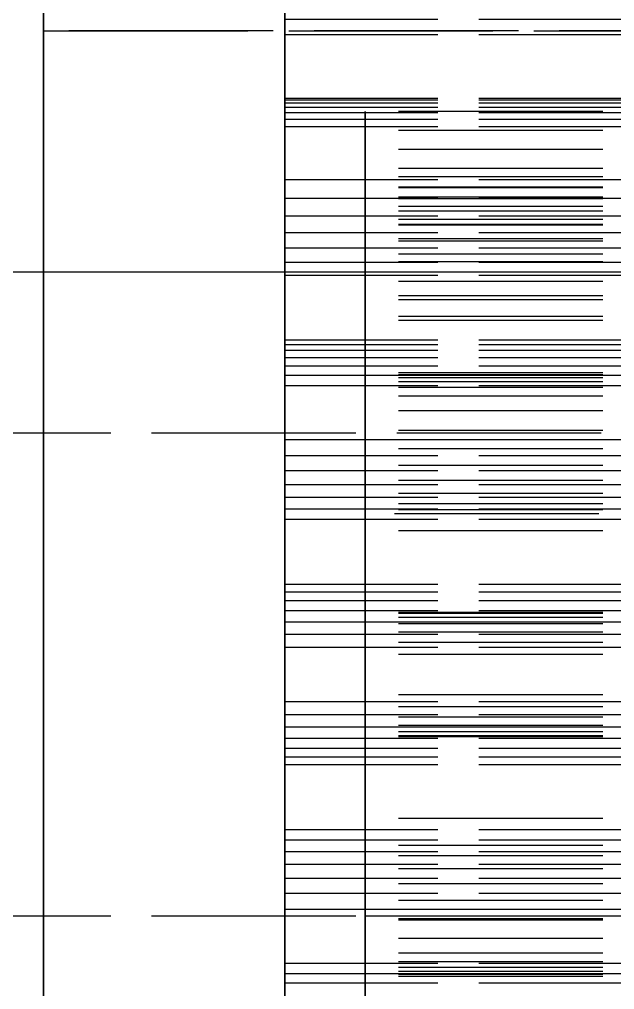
# Model space of a CAD drawing. Header units: millimetres. Extents: x -13 to 234, y -140 to 87.
# Drawn here: x 95.1 to 98.8, y -54.86 to -48.83 of the extents above; entities that cross this region are included whole.
import ezdxf

# ---------------------------------------------------------------- set-up
doc = ezdxf.new("R2010")
doc.units = ezdxf.units.MM
doc.linetypes.add('DASHED', pattern=[1.524, 1.27, -0.254])
doc.layers.add('HIDDEN', color=8, linetype='DASHED')
doc.layers.add('VISIBLE', color=7, linetype='CONTINUOUS')

msp = doc.modelspace()

# ---------------------------------------------------------------- linework, layer by layer
at = {"layer": 'HIDDEN'}
for points in [[(95.25, -48.34643), (95.25, -48.95357), (95.25, -49.56071), (95.25, -50.16786), (95.25, -50.775), (95.25, -51.38214), (95.25, -51.98929), (95.25, -52.59643), (95.25, -53.20357), (95.25, -53.81071), (95.25, -54.41786), (95.25, -55.025), (95.25, -55.63214), (95.25, -56.23929), (95.25, -56.84643), (95.25, -57.45357), (95.25, -58.06071), (95.25, -58.66786), (95.25, -59.275)], [(96.75, -48.34643), (96.75, -48.95357), (96.75, -49.56071), (96.75, -50.16786), (96.75, -50.775), (96.75, -51.38214), (96.75, -51.98929), (96.75, -52.59643), (96.75, -53.20357), (96.75, -53.81071), (96.75, -54.41786), (96.75, -55.025), (96.75, -55.63214), (96.75, -56.23929), (96.75, -56.84643), (96.75, -57.45357), (96.75, -58.06071), (96.75, -58.66786), (96.75, -59.275)], [(96.75, -48.34643), (96.75, -48.95357), (96.75, -49.56071), (96.75, -50.16786), (96.75, -50.775), (96.75, -51.38214), (96.75, -51.98929), (96.75, -52.59643), (96.75, -53.20357), (96.75, -53.81071), (96.75, -54.41786), (96.75, -55.025), (96.75, -55.63214), (96.75, -56.23929), (96.75, -56.84643), (96.75, -57.45357), (96.75, -58.06071), (96.75, -58.66786), (96.75, -59.275)], [(96.75, -48.82909), (96.75, -48.72459)], [(96.75, -48.72459), (96.75, -48.82909)], [(96.75, -52.9), (96.75, -52.8127), (96.75, -52.7254), (96.75, -52.6381), (96.75, -52.55079), (96.75, -52.46349), (96.75, -52.37619), (96.75, -52.28889), (96.75, -52.20159), (96.75, -52.11429), (96.75, -52.02698), (96.75, -51.93968), (96.75, -51.85238), (96.75, -51.76508), (96.75, -51.67778), (96.75, -51.59048), (96.75, -51.50317), (96.75, -51.41587), (96.75, -51.32857), (96.75, -51.24127), (96.75, -51.15397), (96.75, -51.06667), (96.75, -50.97937), (96.75, -50.89206), (96.75, -50.80476), (96.75, -50.71746), (96.75, -50.63016), (96.75, -50.54286), (96.75, -50.45556), (96.75, -50.36825), (96.75, -50.28095), (96.75, -50.19365), (96.75, -50.10635), (96.75, -50.01905), (96.75, -49.93175), (96.75, -49.84444), (96.75, -49.75714), (96.75, -49.66984), (96.75, -49.58254), (96.75, -49.49524), (96.75, -49.40794), (96.75, -49.32063), (96.75, -49.23333), (96.75, -49.14603), (96.75, -49.05873), (96.75, -48.97143), (96.75, -48.88413), (96.75, -48.79683)], [(96.75, -48.79683), (96.75, -48.97143), (96.75, -49.14603), (96.75, -49.32063), (96.75, -49.49524), (96.75, -49.66984), (96.75, -49.84444), (96.75, -50.01905), (96.75, -50.19365), (96.75, -50.36825), (96.75, -50.54286), (96.75, -50.71746), (96.75, -50.89206), (96.75, -51.06667), (96.75, -51.24127), (96.75, -51.41587), (96.75, -51.59048), (96.75, -51.76508), (96.75, -51.93968), (96.75, -52.11429), (96.75, -52.28889), (96.75, -52.46349), (96.75, -52.6381), (96.75, -52.8127), (96.75, -52.9873), (96.75, -53.1619), (96.75, -53.33651), (96.75, -53.51111), (96.75, -53.68571), (96.75, -53.86032), (96.75, -54.03492), (96.75, -54.20952), (96.75, -54.38413), (96.75, -54.55873), (96.75, -54.73333), (96.75, -54.90794)], [(96.75, -48.92562), (96.75, -48.82909)], [(96.75, -48.82909), (96.75, -48.92562)], [(100.75, -48.82909), (96.75, -48.82909)], [(100.75, -48.82909), (96.75, -48.82909)], [(95.25, -52.9), (95.25, -52.83651), (95.25, -52.77302), (95.25, -52.70952), (95.25, -52.64603), (95.25, -52.58254), (95.25, -52.51905), (95.25, -52.45556), (95.25, -52.39206), (95.25, -52.32857), (95.25, -52.26508), (95.25, -52.20159), (95.25, -52.1381), (95.25, -52.0746), (95.25, -52.01111), (95.25, -51.94762), (95.25, -51.88413), (95.25, -51.82063), (95.25, -51.75714), (95.25, -51.69365), (95.25, -51.63016), (95.25, -51.56667), (95.25, -51.50317), (95.25, -51.43968), (95.25, -51.37619), (95.25, -51.3127), (95.25, -51.24921), (95.25, -51.18571), (95.25, -51.12222), (95.25, -51.05873), (95.25, -50.99524), (95.25, -50.93175), (95.25, -50.86825), (95.25, -50.80476), (95.25, -50.74127), (95.25, -50.67778), (95.25, -50.61429), (95.25, -50.55079), (95.25, -50.4873), (95.25, -50.42381), (95.25, -50.36032), (95.25, -50.29683), (95.25, -50.23333), (95.25, -50.16984), (95.25, -50.10635), (95.25, -50.04286), (95.25, -49.97937), (95.25, -49.91587), (95.25, -49.85238), (95.25, -49.78889), (95.25, -49.7254), (95.25, -49.6619), (95.25, -49.59841), (95.25, -49.53492), (95.25, -49.47143), (95.25, -49.40794), (95.25, -49.34444), (95.25, -49.28095), (95.25, -49.21746), (95.25, -49.15397), (95.25, -49.09048), (95.25, -49.02698), (95.25, -48.96349), (95.25, -48.9)], [(95.25, -48.9), (95.25, -49.02698), (95.25, -49.15397), (95.25, -49.28095), (95.25, -49.40794), (95.25, -49.53492), (95.25, -49.6619), (95.25, -49.78889), (95.25, -49.91587), (95.25, -50.04286), (95.25, -50.16984), (95.25, -50.29683), (95.25, -50.42381), (95.25, -50.55079), (95.25, -50.67778), (95.25, -50.80476), (95.25, -50.93175), (95.25, -51.05873), (95.25, -51.18571), (95.25, -51.3127), (95.25, -51.43968), (95.25, -51.56667), (95.25, -51.69365), (95.25, -51.82063), (95.25, -51.94762), (95.25, -52.0746), (95.25, -52.20159), (95.25, -52.32857), (95.25, -52.45556), (95.25, -52.58254), (95.25, -52.70952), (95.25, -52.83651), (95.25, -52.96349), (95.25, -53.09048), (95.25, -53.21746), (95.25, -53.34444), (95.25, -53.47143), (95.25, -53.59841), (95.25, -53.7254), (95.25, -53.85238), (95.25, -53.97937), (95.25, -54.10635), (95.25, -54.23333), (95.25, -54.36032), (95.25, -54.4873), (95.25, -54.61429), (95.25, -54.74127), (95.25, -54.86825)], [(95.25, -52.9), (95.25, -52.83651), (95.25, -52.77302), (95.25, -52.70952), (95.25, -52.64603), (95.25, -52.58254), (95.25, -52.51905), (95.25, -52.45556), (95.25, -52.39206), (95.25, -52.32857), (95.25, -52.26508), (95.25, -52.20159), (95.25, -52.1381), (95.25, -52.0746), (95.25, -52.01111), (95.25, -51.94762), (95.25, -51.88413), (95.25, -51.82063), (95.25, -51.75714), (95.25, -51.69365), (95.25, -51.63016), (95.25, -51.56667), (95.25, -51.50317), (95.25, -51.43968), (95.25, -51.37619), (95.25, -51.3127), (95.25, -51.24921), (95.25, -51.18571), (95.25, -51.12222), (95.25, -51.05873), (95.25, -50.99524), (95.25, -50.93175), (95.25, -50.86825), (95.25, -50.80476), (95.25, -50.74127), (95.25, -50.67778), (95.25, -50.61429), (95.25, -50.55079), (95.25, -50.4873), (95.25, -50.42381), (95.25, -50.36032), (95.25, -50.29683), (95.25, -50.23333), (95.25, -50.16984), (95.25, -50.10635), (95.25, -50.04286), (95.25, -49.97937), (95.25, -49.91587), (95.25, -49.85238), (95.25, -49.78889), (95.25, -49.7254), (95.25, -49.6619), (95.25, -49.59841), (95.25, -49.53492), (95.25, -49.47143), (95.25, -49.40794), (95.25, -49.34444), (95.25, -49.28095), (95.25, -49.21746), (95.25, -49.15397), (95.25, -49.09048), (95.25, -49.02698), (95.25, -48.96349), (95.25, -48.9)], [(95.25, -48.9), (95.25, -49.02698), (95.25, -49.15397), (95.25, -49.28095), (95.25, -49.40794), (95.25, -49.53492), (95.25, -49.6619), (95.25, -49.78889), (95.25, -49.91587), (95.25, -50.04286), (95.25, -50.16984), (95.25, -50.29683), (95.25, -50.42381), (95.25, -50.55079), (95.25, -50.67778), (95.25, -50.80476), (95.25, -50.93175), (95.25, -51.05873), (95.25, -51.18571), (95.25, -51.3127), (95.25, -51.43968), (95.25, -51.56667), (95.25, -51.69365), (95.25, -51.82063), (95.25, -51.94762), (95.25, -52.0746), (95.25, -52.20159), (95.25, -52.32857), (95.25, -52.45556), (95.25, -52.58254), (95.25, -52.70952), (95.25, -52.83651), (95.25, -52.96349), (95.25, -53.09048), (95.25, -53.21746), (95.25, -53.34444), (95.25, -53.47143), (95.25, -53.59841), (95.25, -53.7254), (95.25, -53.85238), (95.25, -53.97937), (95.25, -54.10635), (95.25, -54.23333), (95.25, -54.36032), (95.25, -54.4873), (95.25, -54.61429), (95.25, -54.74127), (95.25, -54.86825)], [(95.25, -48.9), (101.25, -48.9)], [(101.25, -48.9), (95.25, -48.9)], [(96.75, -49.31958), (96.75, -48.92562)], [(96.75, -48.92562), (96.75, -49.31958)], [(100.75, -48.92562), (96.75, -48.92562)], [(100.75, -48.92562), (96.75, -48.92562)], [(96.75, -49.33059), (96.75, -49.31958)], [(96.75, -49.31958), (96.75, -49.33059)], [(100.75, -49.31958), (96.75, -49.31958)], [(100.75, -49.31958), (96.75, -49.31958)], [(96.75, -49.34973), (96.75, -49.33059)], [(96.75, -49.33059), (96.75, -49.34973)], [(100.75, -49.33059), (96.75, -49.33059)], [(100.75, -49.33059), (96.75, -49.33059)], [(96.75, -49.37631), (96.75, -49.34973)], [(96.75, -49.34973), (96.75, -49.37631)], [(100.75, -49.34973), (96.75, -49.34973)], [(100.75, -49.34973), (96.75, -49.34973)], [(96.75, -49.40984), (96.75, -49.37631)], [(96.75, -49.37631), (96.75, -49.40984)], [(100.75, -49.37631), (96.75, -49.37631)], [(100.75, -49.37631), (96.75, -49.37631)], [(96.75, -49.44997), (96.75, -49.40984)], [(96.75, -49.40984), (96.75, -49.44997)], [(100.75, -49.40984), (96.75, -49.40984)], [(100.75, -49.40984), (96.75, -49.40984)], [(97.25, -49.5194), (97.25, -49.40227)], [(97.25, -49.40227), (97.25, -49.5194)], [(100.25, -49.40227), (97.25, -49.40227)], [(100.25, -49.40227), (97.25, -49.40227)], [(96.75, -49.49643), (96.75, -49.44997)], [(96.75, -49.44997), (96.75, -49.49643)], [(100.75, -49.44997), (96.75, -49.44997)], [(100.75, -49.44997), (96.75, -49.44997)], [(96.75, -49.82669), (96.75, -49.49643)], [(96.75, -49.49643), (96.75, -49.82669)], [(100.75, -49.49643), (96.75, -49.49643)], [(100.75, -49.49643), (96.75, -49.49643)], [(97.25, -49.63758), (97.25, -49.5194)], [(97.25, -49.5194), (97.25, -49.63758)], [(100.25, -49.5194), (97.25, -49.5194)], [(100.25, -49.5194), (97.25, -49.5194)], [(97.25, -49.75621), (97.25, -49.63758)], [(97.25, -49.63758), (97.25, -49.75621)], [(100.25, -49.63758), (97.25, -49.63758)], [(100.25, -49.63758), (97.25, -49.63758)], [(97.25, -49.87466), (97.25, -49.75621)], [(97.25, -49.75621), (97.25, -49.87466)], [(100.25, -49.75621), (97.25, -49.75621)], [(100.25, -49.75621), (97.25, -49.75621)], [(96.75, -49.94243), (96.75, -49.82669)], [(96.75, -49.82669), (96.75, -49.94243)], [(100.75, -49.82669), (96.75, -49.82669)], [(100.75, -49.82669), (96.75, -49.82669)], [(97.25, -49.93389), (97.25, -49.80786)], [(97.25, -49.80786), (97.25, -49.87227)], [(97.25, -49.87227), (97.25, -49.80786)], [(97.25, -49.80786), (97.25, -49.93389)], [(100.25, -49.80786), (97.25, -49.80786)], [(100.25, -49.80786), (97.25, -49.80786)], [(97.25, -49.87227), (97.25, -49.94302)], [(97.25, -49.94302), (97.25, -49.87227)], [(100.25, -49.87227), (97.25, -49.87227)], [(100.25, -49.87227), (97.25, -49.87227)], [(97.25, -49.99218), (97.25, -49.87466)], [(97.25, -49.87466), (97.25, -49.99218)], [(100.25, -49.87466), (97.25, -49.87466)], [(100.25, -49.87466), (97.25, -49.87466)], [(96.75, -50.05194), (96.75, -49.94243)], [(96.75, -49.94243), (96.75, -50.05194)], [(100.75, -49.94243), (96.75, -49.94243)], [(100.75, -49.94243), (96.75, -49.94243)], [(97.25, -50.07237), (97.25, -49.93389)], [(97.25, -49.93389), (97.25, -50.07237)], [(100.25, -49.93389), (97.25, -49.93389)], [(100.25, -49.93389), (97.25, -49.93389)], [(97.25, -49.94302), (97.25, -50.01986)], [(97.25, -50.01986), (97.25, -49.94302)], [(100.25, -49.94302), (97.25, -49.94302)], [(100.25, -49.94302), (97.25, -49.94302)], [(97.25, -50.10752), (97.25, -49.99218)], [(97.25, -49.99218), (97.25, -50.10752)], [(100.25, -49.99218), (97.25, -49.99218)], [(100.25, -49.99218), (97.25, -49.99218)], [(97.25, -50.01986), (97.25, -50.10268)], [(97.25, -50.10268), (97.25, -50.01986)], [(100.25, -50.01986), (97.25, -50.01986)], [(100.25, -50.01986), (97.25, -50.01986)], [(96.75, -50.15493), (96.75, -50.05194)], [(96.75, -50.05194), (96.75, -50.15493)], [(100.75, -50.05194), (96.75, -50.05194)], [(100.75, -50.05194), (96.75, -50.05194)], [(97.25, -50.20631), (97.25, -50.07237)], [(97.25, -50.07237), (97.25, -50.20631)], [(100.25, -50.07237), (97.25, -50.07237)], [(100.25, -50.07237), (97.25, -50.07237)], [(97.25, -50.10268), (97.25, -50.19169)], [(97.25, -50.19169), (97.25, -50.10268)], [(100.25, -50.10268), (97.25, -50.10268)], [(100.25, -50.10268), (97.25, -50.10268)], [(97.25, -50.54741), (97.25, -50.10752)], [(97.25, -50.10752), (97.25, -50.54741)], [(100.25, -50.10752), (97.25, -50.10752)], [(100.25, -50.10752), (97.25, -50.10752)], [(96.75, -50.25101), (96.75, -50.15493)], [(96.75, -50.15493), (96.75, -50.25101)], [(100.75, -50.15493), (96.75, -50.15493)], [(100.75, -50.15493), (96.75, -50.15493)], [(97.25, -50.19169), (97.25, -50.28848)], [(97.25, -50.28848), (97.25, -50.19169)], [(100.25, -50.19169), (97.25, -50.19169)], [(100.25, -50.19169), (97.25, -50.19169)], [(97.25, -50.33494), (97.25, -50.20631)], [(97.25, -50.20631), (97.25, -50.33494)], [(100.25, -50.20631), (97.25, -50.20631)], [(100.25, -50.20631), (97.25, -50.20631)], [(96.75, -50.33967), (96.75, -50.25101)], [(96.75, -50.25101), (96.75, -50.33967)], [(100.75, -50.25101), (96.75, -50.25101)], [(100.75, -50.25101), (96.75, -50.25101)], [(97.25, -50.28848), (97.25, -50.69986)], [(97.25, -50.69986), (97.25, -50.28848)], [(100.25, -50.28848), (97.25, -50.28848)], [(100.25, -50.28848), (97.25, -50.28848)], [(96.75, -50.42018), (96.75, -50.33967)], [(96.75, -50.33967), (96.75, -50.42018)], [(100.75, -50.33967), (96.75, -50.33967)], [(100.75, -50.33967), (96.75, -50.33967)], [(97.25, -50.45727), (97.25, -50.33494)], [(97.25, -50.33494), (97.25, -50.45727)], [(100.25, -50.33494), (97.25, -50.33494)], [(100.25, -50.33494), (97.25, -50.33494)], [(95.25, -52.9), (95.25, -52.86032), (95.25, -52.82063), (95.25, -52.78095), (95.25, -52.74127), (95.25, -52.70159), (95.25, -52.6619), (95.25, -52.62222), (95.25, -52.58254), (95.25, -52.54286), (95.25, -52.50317), (95.25, -52.46349), (95.25, -52.42381), (95.25, -52.38413), (95.25, -52.34444), (95.25, -52.30476), (95.25, -52.26508), (95.25, -52.2254), (95.25, -52.18571), (95.25, -52.14603), (95.25, -52.10635), (95.25, -52.06667), (95.25, -52.02698), (95.25, -51.9873), (95.25, -51.94762), (95.25, -51.90794), (95.25, -51.86825), (95.25, -51.82857), (95.25, -51.78889), (95.25, -51.74921), (95.25, -51.70952), (95.25, -51.66984), (95.25, -51.63016), (95.25, -51.59048), (95.25, -51.55079), (95.25, -51.51111), (95.25, -51.47143), (95.25, -51.43175), (95.25, -51.39206), (95.25, -51.35238), (95.25, -51.3127), (95.25, -51.27302), (95.25, -51.23333), (95.25, -51.19365), (95.25, -51.15397), (95.25, -51.11429), (95.25, -51.0746), (95.25, -51.03492), (95.25, -50.99524), (95.25, -50.95556), (95.25, -50.91587), (95.25, -50.87619), (95.25, -50.83651), (95.25, -50.79683), (95.25, -50.75714), (95.25, -50.71746), (95.25, -50.67778), (95.25, -50.6381), (95.25, -50.59841), (95.25, -50.55873), (95.25, -50.51905), (95.25, -50.47937), (95.25, -50.43968), (95.25, -50.4)], [(95.25, -50.4), (95.25, -50.47937), (95.25, -50.55873), (95.25, -50.6381), (95.25, -50.71746), (95.25, -50.79683), (95.25, -50.87619), (95.25, -50.95556), (95.25, -51.03492), (95.25, -51.11429), (95.25, -51.19365), (95.25, -51.27302), (95.25, -51.35238), (95.25, -51.43175), (95.25, -51.51111), (95.25, -51.59048), (95.25, -51.66984), (95.25, -51.74921), (95.25, -51.82857), (95.25, -51.90794), (95.25, -51.9873), (95.25, -52.06667), (95.25, -52.14603), (95.25, -52.2254), (95.25, -52.30476), (95.25, -52.38413), (95.25, -52.46349), (95.25, -52.54286), (95.25, -52.62222), (95.25, -52.70159), (95.25, -52.78095), (95.25, -52.86032), (95.25, -52.93968), (95.25, -53.01905), (95.25, -53.09841), (95.25, -53.17778), (95.25, -53.25714), (95.25, -53.33651), (95.25, -53.41587), (95.25, -53.49524), (95.25, -53.5746), (95.25, -53.65397), (95.25, -53.73333), (95.25, -53.8127), (95.25, -53.89206), (95.25, -53.97143), (95.25, -54.05079), (95.25, -54.13016), (95.25, -54.20952), (95.25, -54.28889), (95.25, -54.36825), (95.25, -54.44762), (95.25, -54.52698), (95.25, -54.60635), (95.25, -54.68571), (95.25, -54.76508), (95.25, -54.84444), (95.25, -54.92381)], [(102.25, -50.4), (95.25, -50.4)], [(101.25, -50.4), (95.25, -50.4)], [(96.75, -50.82101), (96.75, -50.42018)], [(96.75, -50.42018), (96.75, -50.82101)], [(100.75, -50.42018), (96.75, -50.42018)], [(100.75, -50.42018), (96.75, -50.42018)], [(97.25, -50.57182), (97.25, -50.45727)], [(97.25, -50.45727), (97.25, -50.57182)], [(100.25, -50.45727), (97.25, -50.45727)], [(100.25, -50.45727), (97.25, -50.45727)], [(97.25, -50.69986), (97.25, -50.54741)], [(97.25, -50.54741), (97.25, -50.69986)], [(100.25, -50.54741), (97.25, -50.54741)], [(100.25, -50.54741), (97.25, -50.54741)], [(97.25, -50.6748), (97.25, -50.57182)], [(97.25, -50.57182), (97.25, -50.6748)], [(100.25, -50.57182), (97.25, -50.57182)], [(100.25, -50.57182), (97.25, -50.57182)], [(97.25, -51.02533), (97.25, -50.6748)], [(97.25, -50.6748), (97.25, -51.02533)], [(100.25, -50.6748), (97.25, -50.6748)], [(100.25, -50.6748), (97.25, -50.6748)], [(100.25, -50.69986), (97.25, -50.69986)], [(100.25, -50.69986), (97.25, -50.69986)], [(96.75, -50.84991), (96.75, -50.82101)], [(96.75, -50.82101), (96.75, -50.84991)], [(100.75, -50.82101), (96.75, -50.82101)], [(100.75, -50.82101), (96.75, -50.82101)], [(96.75, -50.88706), (96.75, -50.84991)], [(96.75, -50.84991), (96.75, -50.88706)], [(100.75, -50.84991), (96.75, -50.84991)], [(100.75, -50.84991), (96.75, -50.84991)], [(96.75, -50.93173), (96.75, -50.88706)], [(96.75, -50.88706), (96.75, -50.93173)], [(100.75, -50.88706), (96.75, -50.88706)], [(100.75, -50.88706), (96.75, -50.88706)], [(96.75, -50.98344), (96.75, -50.93173)], [(96.75, -50.93173), (96.75, -50.98344)], [(100.75, -50.93173), (96.75, -50.93173)], [(100.75, -50.93173), (96.75, -50.93173)], [(96.75, -51.04181), (96.75, -50.98344)], [(96.75, -50.98344), (96.75, -51.04181)], [(100.75, -50.98344), (96.75, -50.98344)], [(100.75, -50.98344), (96.75, -50.98344)], [(96.75, -51.10657), (96.75, -51.04181)], [(96.75, -51.04181), (96.75, -51.10657)], [(100.75, -51.04181), (96.75, -51.04181)], [(100.75, -51.04181), (96.75, -51.04181)], [(97.25, -51.44184), (97.25, -51.02533)], [(97.25, -51.02533), (97.25, -51.44184)], [(100.25, -51.02533), (97.25, -51.02533)], [(100.25, -51.02533), (97.25, -51.02533)], [(97.25, -51.04199), (97.25, -51.03641)], [(97.25, -51.03641), (97.25, -51.04077)], [(97.25, -51.04077), (97.25, -51.03641)], [(97.25, -51.03641), (97.25, -51.04199)], [(100.25, -51.03641), (97.25, -51.03641)], [(100.25, -51.03641), (97.25, -51.03641)], [(97.25, -51.04077), (97.25, -51.05524)], [(97.25, -51.05524), (97.25, -51.04077)], [(100.25, -51.04077), (97.25, -51.04077)], [(100.25, -51.04077), (97.25, -51.04077)], [(97.25, -51.26028), (97.25, -51.04199)], [(97.25, -51.04199), (97.25, -51.26028)], [(100.25, -51.04199), (97.25, -51.04199)], [(100.25, -51.04199), (97.25, -51.04199)], [(96.75, -51.44112), (96.75, -51.10657)], [(96.75, -51.10657), (96.75, -51.44112)], [(100.75, -51.10657), (96.75, -51.10657)], [(100.75, -51.10657), (96.75, -51.10657)], [(97.25, -51.05524), (97.25, -51.08025)], [(97.25, -51.08025), (97.25, -51.05524)], [(100.25, -51.05524), (97.25, -51.05524)], [(100.25, -51.05524), (97.25, -51.05524)], [(97.25, -51.08025), (97.25, -51.11689)], [(97.25, -51.11689), (97.25, -51.08025)], [(100.25, -51.08025), (97.25, -51.08025)], [(100.25, -51.08025), (97.25, -51.08025)], [(97.25, -51.11689), (97.25, -51.16919)], [(97.25, -51.16919), (97.25, -51.11689)], [(100.25, -51.11689), (97.25, -51.11689)], [(100.25, -51.11689), (97.25, -51.11689)], [(97.25, -51.16919), (97.25, -51.44184)], [(97.25, -51.44184), (97.25, -51.16919)], [(100.25, -51.16919), (97.25, -51.16919)], [(100.25, -51.16919), (97.25, -51.16919)], [(97.25, -51.38299), (97.25, -51.26028)], [(97.25, -51.26028), (97.25, -51.38299)], [(100.25, -51.26028), (97.25, -51.26028)], [(100.25, -51.26028), (97.25, -51.26028)], [(145.96, -51.4), (89.25, -51.4)], [(97.25, -51.49681), (97.25, -51.38299)], [(97.25, -51.38299), (97.25, -51.49681)], [(100.25, -51.38299), (97.25, -51.38299)], [(100.25, -51.38299), (97.25, -51.38299)], [(96.75, -51.54066), (96.75, -51.44112)], [(96.75, -51.44112), (96.75, -51.54066)], [(100.75, -51.44112), (96.75, -51.44112)], [(100.75, -51.44112), (96.75, -51.44112)], [(100.25, -51.44184), (97.25, -51.44184)], [(100.25, -51.44184), (97.25, -51.44184)], [(97.25, -51.60097), (97.25, -51.49681)], [(97.25, -51.49681), (97.25, -51.60097)], [(100.25, -51.49681), (97.25, -51.49681)], [(100.25, -51.49681), (97.25, -51.49681)], [(96.75, -51.63387), (96.75, -51.54066)], [(96.75, -51.54066), (96.75, -51.63387)], [(100.75, -51.54066), (96.75, -51.54066)], [(100.75, -51.54066), (96.75, -51.54066)], [(96.75, -51.72046), (96.75, -51.63387)], [(96.75, -51.63387), (96.75, -51.72046)], [(100.75, -51.63387), (96.75, -51.63387)], [(100.75, -51.63387), (96.75, -51.63387)], [(97.25, -51.69441), (97.25, -51.60097)], [(97.25, -51.60097), (97.25, -51.69441)], [(100.25, -51.60097), (97.25, -51.60097)], [(100.25, -51.60097), (97.25, -51.60097)], [(97.25, -51.77529), (97.25, -51.69441)], [(97.25, -51.69441), (97.25, -51.77529)], [(100.25, -51.69441), (97.25, -51.69441)], [(100.25, -51.69441), (97.25, -51.69441)], [(96.75, -51.80004), (96.75, -51.72046)], [(96.75, -51.72046), (96.75, -51.80004)], [(100.75, -51.72046), (96.75, -51.72046)], [(100.75, -51.72046), (96.75, -51.72046)], [(97.25, -51.83832), (97.25, -51.77529)], [(97.25, -51.77529), (97.25, -51.83832)], [(100.25, -51.77529), (97.25, -51.77529)], [(100.25, -51.77529), (97.25, -51.77529)], [(96.75, -51.87209), (96.75, -51.80004)], [(96.75, -51.80004), (96.75, -51.87209)], [(100.75, -51.80004), (96.75, -51.80004)], [(100.75, -51.80004), (96.75, -51.80004)], [(96.75, -51.93589), (96.75, -51.87209)], [(96.75, -51.87209), (96.75, -51.93589)], [(100.75, -51.87209), (96.75, -51.87209)], [(100.75, -51.87209), (96.75, -51.87209)], [(97.25, -52.00556), (97.25, -51.83832)], [(97.25, -51.83832), (97.25, -52.00556)], [(100.25, -51.83832), (97.25, -51.83832)], [(100.25, -51.83832), (97.25, -51.83832)], [(97.25, -51.875), (97.25, -51.91548), (97.25, -51.95595), (97.25, -51.99643), (97.25, -52.0369), (97.25, -52.07738), (97.25, -52.11786), (97.25, -52.15833), (97.25, -52.19881), (97.25, -52.23929), (97.25, -52.27976), (97.25, -52.32024), (97.25, -52.36071), (97.25, -52.40119), (97.25, -52.44167), (97.25, -52.48214), (97.25, -52.52262), (97.25, -52.5631), (97.25, -52.60357), (97.25, -52.64405), (97.25, -52.68452), (97.25, -52.725), (97.25, -52.76548), (97.25, -52.80595), (97.25, -52.84643), (97.25, -52.8869), (97.25, -52.92738), (97.25, -52.96786), (97.25, -53.00833), (97.25, -53.04881), (97.25, -53.08929), (97.25, -53.12976), (97.25, -53.17024), (97.25, -53.21071), (97.25, -53.25119), (97.25, -53.29167), (97.25, -53.33214), (97.25, -53.37262), (97.25, -53.4131), (97.25, -53.45357), (97.25, -53.49405), (97.25, -53.53452), (97.25, -53.575), (97.25, -53.61548), (97.25, -53.65595), (97.25, -53.69643), (97.25, -53.7369), (97.25, -53.77738), (97.25, -53.81786), (97.25, -53.85833), (97.25, -53.89881), (97.25, -53.93929), (97.25, -53.97976), (97.25, -54.02024), (97.25, -54.06071), (97.25, -54.10119), (97.25, -54.14167), (97.25, -54.18214), (97.25, -54.22262), (97.25, -54.2631), (97.25, -54.30357), (97.25, -54.34405), (97.25, -54.38452), (97.25, -54.425)], [(97.25, -54.425), (97.25, -54.38452), (97.25, -54.34405), (97.25, -54.30357), (97.25, -54.2631), (97.25, -54.22262), (97.25, -54.18214), (97.25, -54.14167), (97.25, -54.10119), (97.25, -54.06071), (97.25, -54.02024), (97.25, -53.97976), (97.25, -53.93929), (97.25, -53.89881), (97.25, -53.85833), (97.25, -53.81786), (97.25, -53.77738), (97.25, -53.7369), (97.25, -53.69643), (97.25, -53.65595), (97.25, -53.61548), (97.25, -53.575), (97.25, -53.53452), (97.25, -53.49405), (97.25, -53.45357), (97.25, -53.4131), (97.25, -53.37262), (97.25, -53.33214), (97.25, -53.29167), (97.25, -53.25119), (97.25, -53.21071), (97.25, -53.17024), (97.25, -53.12976), (97.25, -53.08929), (97.25, -53.04881), (97.25, -53.00833), (97.25, -52.96786), (97.25, -52.92738), (97.25, -52.8869), (97.25, -52.84643), (97.25, -52.80595), (97.25, -52.76548), (97.25, -52.725), (97.25, -52.68452), (97.25, -52.64405), (97.25, -52.60357), (97.25, -52.5631), (97.25, -52.52262), (97.25, -52.48214), (97.25, -52.44167), (97.25, -52.40119), (97.25, -52.36071), (97.25, -52.32024), (97.25, -52.27976), (97.25, -52.23929), (97.25, -52.19881), (97.25, -52.15833), (97.25, -52.11786), (97.25, -52.07738), (97.25, -52.0369), (97.25, -51.99643), (97.25, -51.95595), (97.25, -51.91548), (97.25, -51.875)], [(100.25, -51.875), (97.25, -51.875)], [(100.25, -51.875), (97.25, -51.875)], [(96.75, -52.34017), (96.75, -51.93589)], [(96.75, -51.93589), (96.75, -52.34017)], [(100.75, -51.93589), (96.75, -51.93589)], [(100.75, -51.93589), (96.75, -51.93589)], [(97.25, -52.9), (97.25, -52.88413), (97.25, -52.86825), (97.25, -52.85238), (97.25, -52.83651), (97.25, -52.82063), (97.25, -52.80476), (97.25, -52.78889), (97.25, -52.77302), (97.25, -52.75714), (97.25, -52.74127), (97.25, -52.7254), (97.25, -52.70952), (97.25, -52.69365), (97.25, -52.67778), (97.25, -52.6619), (97.25, -52.64603), (97.25, -52.63016), (97.25, -52.61429), (97.25, -52.59841), (97.25, -52.58254), (97.25, -52.56667), (97.25, -52.55079), (97.25, -52.53492), (97.25, -52.51905), (97.25, -52.50317), (97.25, -52.4873), (97.25, -52.47143), (97.25, -52.45556), (97.25, -52.43968), (97.25, -52.42381), (97.25, -52.40794), (97.25, -52.39206), (97.25, -52.37619), (97.25, -52.36032), (97.25, -52.34444), (97.25, -52.32857), (97.25, -52.3127), (97.25, -52.29683), (97.25, -52.28095), (97.25, -52.26508), (97.25, -52.24921), (97.25, -52.23333), (97.25, -52.21746), (97.25, -52.20159), (97.25, -52.18571), (97.25, -52.16984), (97.25, -52.15397), (97.25, -52.1381), (97.25, -52.12222), (97.25, -52.10635), (97.25, -52.09048), (97.25, -52.0746), (97.25, -52.05873), (97.25, -52.04286), (97.25, -52.02698), (97.25, -52.01111), (97.25, -51.99524), (97.25, -51.97937), (97.25, -51.96349), (97.25, -51.94762), (97.25, -51.93175), (97.25, -51.91587), (97.25, -51.9)], [(101.749, -51.9), (97.25, -51.9)], [(101.749, -51.9), (97.25, -51.9)], [(97.25, -51.9), (97.25, -51.93968), (97.25, -51.97937), (97.25, -52.01905), (97.25, -52.05873), (97.25, -52.09841), (97.25, -52.1381), (97.25, -52.17778), (97.25, -52.21746), (97.25, -52.25714), (97.25, -52.29683), (97.25, -52.33651), (97.25, -52.37619), (97.25, -52.41587), (97.25, -52.45556), (97.25, -52.49524), (97.25, -52.53492), (97.25, -52.5746), (97.25, -52.61429), (97.25, -52.65397), (97.25, -52.69365), (97.25, -52.73333), (97.25, -52.77302), (97.25, -52.8127), (97.25, -52.85238), (97.25, -52.89206), (97.25, -52.93175), (97.25, -52.97143), (97.25, -53.01111), (97.25, -53.05079), (97.25, -53.09048), (97.25, -53.13016), (97.25, -53.16984), (97.25, -53.20952), (97.25, -53.24921), (97.25, -53.28889), (97.25, -53.32857), (97.25, -53.36825), (97.25, -53.40794), (97.25, -53.44762), (97.25, -53.4873), (97.25, -53.52698), (97.25, -53.56667), (97.25, -53.60635), (97.25, -53.64603), (97.25, -53.68571), (97.25, -53.7254), (97.25, -53.76508), (97.25, -53.80476), (97.25, -53.84444), (97.25, -53.88413), (97.25, -53.92381), (97.25, -53.96349), (97.25, -54.00317), (97.25, -54.04286), (97.25, -54.08254), (97.25, -54.12222), (97.25, -54.1619), (97.25, -54.20159), (97.25, -54.24127), (97.25, -54.28095), (97.25, -54.32063), (97.25, -54.36032), (97.25, -54.4)], [(97.25, -52.57453), (97.25, -52.00556)], [(97.25, -52.00556), (97.25, -52.57453)], [(100.25, -52.00556), (97.25, -52.00556)], [(100.25, -52.00556), (97.25, -52.00556)], [(96.75, -52.38672), (96.75, -52.34017)], [(96.75, -52.34017), (96.75, -52.38672)], [(100.75, -52.34017), (96.75, -52.34017)], [(100.75, -52.34017), (96.75, -52.34017)], [(96.75, -52.44155), (96.75, -52.38672)], [(96.75, -52.38672), (96.75, -52.44155)], [(100.75, -52.38672), (96.75, -52.38672)], [(100.75, -52.38672), (96.75, -52.38672)], [(96.75, -52.50395), (96.75, -52.44155)], [(96.75, -52.44155), (96.75, -52.50395)], [(100.75, -52.44155), (96.75, -52.44155)], [(100.75, -52.44155), (96.75, -52.44155)], [(96.75, -52.57339), (96.75, -52.50395)], [(96.75, -52.50395), (96.75, -52.57339)], [(100.75, -52.50395), (96.75, -52.50395)], [(100.75, -52.50395), (96.75, -52.50395)], [(97.25, -52.51987), (97.25, -52.51368)], [(97.25, -52.51368), (97.25, -52.57453)], [(97.25, -52.51368), (97.25, -52.51987)], [(97.25, -52.57453), (97.25, -52.51368)], [(100.25, -52.51368), (97.25, -52.51368)], [(100.25, -52.51368), (97.25, -52.51368)], [(97.25, -52.54542), (97.25, -52.51987)], [(97.25, -52.51987), (97.25, -52.54542)], [(100.25, -52.51987), (97.25, -52.51987)], [(100.25, -52.51987), (97.25, -52.51987)], [(97.25, -52.58492), (97.25, -52.54542)], [(97.25, -52.54542), (97.25, -52.58492)], [(100.25, -52.54542), (97.25, -52.54542)], [(100.25, -52.54542), (97.25, -52.54542)], [(96.75, -52.64951), (96.75, -52.57339)], [(96.75, -52.57339), (96.75, -52.64951)], [(100.75, -52.57339), (96.75, -52.57339)], [(100.75, -52.57339), (96.75, -52.57339)], [(100.25, -52.57453), (97.25, -52.57453)], [(100.25, -52.57453), (97.25, -52.57453)], [(97.25, -52.63671), (97.25, -52.58492)], [(97.25, -52.58492), (97.25, -52.63671)], [(100.25, -52.58492), (97.25, -52.58492)], [(100.25, -52.58492), (97.25, -52.58492)], [(96.75, -52.73201), (96.75, -52.64951)], [(96.75, -52.64951), (96.75, -52.73201)], [(100.75, -52.64951), (96.75, -52.64951)], [(100.75, -52.64951), (96.75, -52.64951)], [(97.25, -52.6999), (97.25, -52.63671)], [(97.25, -52.63671), (97.25, -52.6999)], [(100.25, -52.63671), (97.25, -52.63671)], [(100.25, -52.63671), (97.25, -52.63671)], [(96.75, -53.06799), (96.75, -52.73201)], [(96.75, -52.73201), (96.75, -53.06799)], [(100.75, -52.73201), (96.75, -52.73201)], [(100.75, -52.73201), (96.75, -52.73201)], [(97.25, -52.77397), (97.25, -52.6999)], [(97.25, -52.6999), (97.25, -52.77397)], [(100.25, -52.6999), (97.25, -52.6999)], [(100.25, -52.6999), (97.25, -52.6999)], [(97.25, -53.02603), (97.25, -52.77397)], [(97.25, -52.77397), (97.25, -53.02603)], [(100.25, -52.77397), (97.25, -52.77397)], [(100.25, -52.77397), (97.25, -52.77397)], [(95.25, -54.86825), (95.25, -54.80476), (95.25, -54.74127), (95.25, -54.67778), (95.25, -54.61429), (95.25, -54.55079), (95.25, -54.4873), (95.25, -54.42381), (95.25, -54.36032), (95.25, -54.29683), (95.25, -54.23333), (95.25, -54.16984), (95.25, -54.10635), (95.25, -54.04286), (95.25, -53.97937), (95.25, -53.91587), (95.25, -53.85238), (95.25, -53.78889), (95.25, -53.7254), (95.25, -53.6619), (95.25, -53.59841), (95.25, -53.53492), (95.25, -53.47143), (95.25, -53.40794), (95.25, -53.34444), (95.25, -53.28095), (95.25, -53.21746), (95.25, -53.15397), (95.25, -53.09048), (95.25, -53.02698), (95.25, -52.96349), (95.25, -52.9)], [(95.25, -54.86825), (95.25, -54.80476), (95.25, -54.74127), (95.25, -54.67778), (95.25, -54.61429), (95.25, -54.55079), (95.25, -54.4873), (95.25, -54.42381), (95.25, -54.36032), (95.25, -54.29683), (95.25, -54.23333), (95.25, -54.16984), (95.25, -54.10635), (95.25, -54.04286), (95.25, -53.97937), (95.25, -53.91587), (95.25, -53.85238), (95.25, -53.78889), (95.25, -53.7254), (95.25, -53.6619), (95.25, -53.59841), (95.25, -53.53492), (95.25, -53.47143), (95.25, -53.40794), (95.25, -53.34444), (95.25, -53.28095), (95.25, -53.21746), (95.25, -53.15397), (95.25, -53.09048), (95.25, -53.02698), (95.25, -52.96349), (95.25, -52.9)], [(95.25, -54.88413), (95.25, -54.84444), (95.25, -54.80476), (95.25, -54.76508), (95.25, -54.7254), (95.25, -54.68571), (95.25, -54.64603), (95.25, -54.60635), (95.25, -54.56667), (95.25, -54.52698), (95.25, -54.4873), (95.25, -54.44762), (95.25, -54.40794), (95.25, -54.36825), (95.25, -54.32857), (95.25, -54.28889), (95.25, -54.24921), (95.25, -54.20952), (95.25, -54.16984), (95.25, -54.13016), (95.25, -54.09048), (95.25, -54.05079), (95.25, -54.01111), (95.25, -53.97143), (95.25, -53.93175), (95.25, -53.89206), (95.25, -53.85238), (95.25, -53.8127), (95.25, -53.77302), (95.25, -53.73333), (95.25, -53.69365), (95.25, -53.65397), (95.25, -53.61429), (95.25, -53.5746), (95.25, -53.53492), (95.25, -53.49524), (95.25, -53.45556), (95.25, -53.41587), (95.25, -53.37619), (95.25, -53.33651), (95.25, -53.29683), (95.25, -53.25714), (95.25, -53.21746), (95.25, -53.17778), (95.25, -53.1381), (95.25, -53.09841), (95.25, -53.05873), (95.25, -53.01905), (95.25, -52.97937), (95.25, -52.93968), (95.25, -52.9)], [(96.75, -54.90794), (96.75, -54.82063), (96.75, -54.73333), (96.75, -54.64603), (96.75, -54.55873), (96.75, -54.47143), (96.75, -54.38413), (96.75, -54.29683), (96.75, -54.20952), (96.75, -54.12222), (96.75, -54.03492), (96.75, -53.94762), (96.75, -53.86032), (96.75, -53.77302), (96.75, -53.68571), (96.75, -53.59841), (96.75, -53.51111), (96.75, -53.42381), (96.75, -53.33651), (96.75, -53.24921), (96.75, -53.1619), (96.75, -53.0746), (96.75, -52.9873), (96.75, -52.9)], [(97.25, -54.4), (97.25, -54.37619), (97.25, -54.35238), (97.25, -54.32857), (97.25, -54.30476), (97.25, -54.28095), (97.25, -54.25714), (97.25, -54.23333), (97.25, -54.20952), (97.25, -54.18571), (97.25, -54.1619), (97.25, -54.1381), (97.25, -54.11429), (97.25, -54.09048), (97.25, -54.06667), (97.25, -54.04286), (97.25, -54.01905), (97.25, -53.99524), (97.25, -53.97143), (97.25, -53.94762), (97.25, -53.92381), (97.25, -53.9), (97.25, -53.87619), (97.25, -53.85238), (97.25, -53.82857), (97.25, -53.80476), (97.25, -53.78095), (97.25, -53.75714), (97.25, -53.73333), (97.25, -53.70952), (97.25, -53.68571), (97.25, -53.6619), (97.25, -53.6381), (97.25, -53.61429), (97.25, -53.59048), (97.25, -53.56667), (97.25, -53.54286), (97.25, -53.51905), (97.25, -53.49524), (97.25, -53.47143), (97.25, -53.44762), (97.25, -53.42381), (97.25, -53.4), (97.25, -53.37619), (97.25, -53.35238), (97.25, -53.32857), (97.25, -53.30476), (97.25, -53.28095), (97.25, -53.25714), (97.25, -53.23333), (97.25, -53.20952), (97.25, -53.18571), (97.25, -53.1619), (97.25, -53.1381), (97.25, -53.11429), (97.25, -53.09048), (97.25, -53.06667), (97.25, -53.04286), (97.25, -53.01905), (97.25, -52.99524), (97.25, -52.97143), (97.25, -52.94762), (97.25, -52.92381), (97.25, -52.9)], [(97.25, -53.1001), (97.25, -53.02603)], [(97.25, -53.02603), (97.25, -53.1001)], [(100.25, -53.02603), (97.25, -53.02603)], [(100.25, -53.02603), (97.25, -53.02603)], [(96.75, -53.15049), (96.75, -53.06799)], [(96.75, -53.06799), (96.75, -53.15049)], [(100.75, -53.06799), (96.75, -53.06799)], [(100.75, -53.06799), (96.75, -53.06799)], [(97.25, -53.16329), (97.25, -53.1001)], [(97.25, -53.1001), (97.25, -53.16329)], [(100.25, -53.1001), (97.25, -53.1001)], [(100.25, -53.1001), (97.25, -53.1001)], [(96.75, -53.22661), (96.75, -53.15049)], [(96.75, -53.15049), (96.75, -53.22661)], [(100.75, -53.15049), (96.75, -53.15049)], [(100.75, -53.15049), (96.75, -53.15049)], [(97.25, -53.21508), (97.25, -53.16329)], [(97.25, -53.16329), (97.25, -53.21508)], [(100.25, -53.16329), (97.25, -53.16329)], [(100.25, -53.16329), (97.25, -53.16329)], [(97.25, -53.25458), (97.25, -53.21508)], [(97.25, -53.21508), (97.25, -53.25458)], [(100.25, -53.21508), (97.25, -53.21508)], [(100.25, -53.21508), (97.25, -53.21508)], [(96.75, -53.29605), (96.75, -53.22661)], [(96.75, -53.22661), (96.75, -53.29605)], [(100.75, -53.22661), (96.75, -53.22661)], [(100.75, -53.22661), (96.75, -53.22661)], [(100.25, -53.22547), (97.25, -53.22547)], [(97.25, -53.22547), (97.25, -53.28632)], [(97.25, -53.79444), (97.25, -53.22547)], [(97.25, -53.22547), (97.25, -53.79444)], [(97.25, -53.28632), (97.25, -53.22547)], [(100.25, -53.22547), (97.25, -53.22547)], [(97.25, -53.28013), (97.25, -53.25458)], [(97.25, -53.25458), (97.25, -53.28013)], [(100.25, -53.25458), (97.25, -53.25458)], [(100.25, -53.25458), (97.25, -53.25458)], [(100.25, -53.28013), (97.25, -53.28013)], [(97.25, -53.28632), (97.25, -53.28013)], [(97.25, -53.28013), (97.25, -53.28632)], [(100.25, -53.28013), (97.25, -53.28013)], [(96.75, -53.35845), (96.75, -53.29605)], [(96.75, -53.29605), (96.75, -53.35845)], [(100.75, -53.29605), (96.75, -53.29605)], [(100.75, -53.29605), (96.75, -53.29605)], [(100.25, -53.28632), (97.25, -53.28632)], [(100.25, -53.28632), (97.25, -53.28632)], [(96.75, -53.41328), (96.75, -53.35845)], [(96.75, -53.35845), (96.75, -53.41328)], [(100.75, -53.35845), (96.75, -53.35845)], [(100.75, -53.35845), (96.75, -53.35845)], [(96.75, -53.45983), (96.75, -53.41328)], [(96.75, -53.41328), (96.75, -53.45983)], [(100.75, -53.41328), (96.75, -53.41328)], [(100.75, -53.41328), (96.75, -53.41328)], [(96.75, -53.45983), (96.75, -53.86411)], [(96.75, -53.86411), (96.75, -53.45983)], [(100.75, -53.45983), (96.75, -53.45983)], [(100.75, -53.45983), (96.75, -53.45983)], [(100.25, -53.79444), (97.25, -53.79444)], [(97.25, -53.96168), (97.25, -53.79444)], [(97.25, -53.79444), (97.25, -53.96168)], [(100.25, -53.79444), (97.25, -53.79444)], [(96.75, -53.86411), (96.75, -53.92791)], [(96.75, -53.92791), (96.75, -53.86411)], [(100.75, -53.86411), (96.75, -53.86411)], [(100.75, -53.86411), (96.75, -53.86411)], [(96.75, -53.92791), (96.75, -53.99996)], [(96.75, -53.99996), (96.75, -53.92791)], [(100.75, -53.92791), (96.75, -53.92791)], [(100.75, -53.92791), (96.75, -53.92791)], [(96.75, -53.99996), (96.75, -54.07954)], [(96.75, -54.07954), (96.75, -53.99996)], [(100.75, -53.99996), (96.75, -53.99996)], [(100.75, -53.99996), (96.75, -53.99996)], [(97.25, -54.02471), (97.25, -53.96168)], [(97.25, -53.96168), (97.25, -54.02471)], [(100.25, -53.96168), (97.25, -53.96168)], [(100.25, -53.96168), (97.25, -53.96168)], [(97.25, -54.10559), (97.25, -54.02471)], [(97.25, -54.02471), (97.25, -54.10559)], [(100.25, -54.02471), (97.25, -54.02471)], [(100.25, -54.02471), (97.25, -54.02471)], [(96.75, -54.07954), (96.75, -54.16613)], [(96.75, -54.16613), (96.75, -54.07954)], [(100.75, -54.07954), (96.75, -54.07954)], [(100.75, -54.07954), (96.75, -54.07954)], [(97.25, -54.19903), (97.25, -54.10559)], [(97.25, -54.10559), (97.25, -54.19903)], [(100.25, -54.10559), (97.25, -54.10559)], [(100.25, -54.10559), (97.25, -54.10559)], [(96.75, -54.16613), (96.75, -54.25934)], [(96.75, -54.25934), (96.75, -54.16613)], [(100.75, -54.16613), (96.75, -54.16613)], [(100.75, -54.16613), (96.75, -54.16613)], [(97.25, -54.30319), (97.25, -54.19903)], [(97.25, -54.19903), (97.25, -54.30319)], [(100.25, -54.19903), (97.25, -54.19903)], [(100.25, -54.19903), (97.25, -54.19903)], [(96.75, -54.25934), (96.75, -54.35888)], [(96.75, -54.35888), (96.75, -54.25934)], [(100.75, -54.25934), (96.75, -54.25934)], [(100.75, -54.25934), (96.75, -54.25934)], [(97.25, -54.41701), (97.25, -54.30319)], [(97.25, -54.30319), (97.25, -54.41701)], [(100.25, -54.30319), (97.25, -54.30319)], [(100.25, -54.30319), (97.25, -54.30319)], [(96.75, -54.35888), (96.75, -54.69343)], [(96.75, -54.69343), (96.75, -54.35888)], [(100.75, -54.35888), (96.75, -54.35888)], [(100.75, -54.35888), (96.75, -54.35888)], [(97.25, -54.35816), (97.25, -54.63081)], [(97.25, -54.77467), (97.25, -54.35816)], [(97.25, -54.35816), (97.25, -54.77467)], [(97.25, -54.63081), (97.25, -54.35816)], [(100.25, -54.35816), (97.25, -54.35816)], [(100.25, -54.35816), (97.25, -54.35816)], [(145.96, -54.4), (89.25, -54.4)], [(102.25, -54.4), (97.25, -54.4)], [(97.25, -54.53972), (97.25, -54.41701)], [(97.25, -54.41701), (97.25, -54.53972)], [(100.25, -54.41701), (97.25, -54.41701)], [(100.25, -54.41701), (97.25, -54.41701)], [(100.25, -54.425), (97.25, -54.425)], [(97.25, -54.75801), (97.25, -54.53972)], [(97.25, -54.53972), (97.25, -54.75801)], [(100.25, -54.53972), (97.25, -54.53972)], [(100.25, -54.53972), (97.25, -54.53972)], [(97.25, -54.63081), (97.25, -54.68311)], [(97.25, -54.68311), (97.25, -54.63081)], [(100.25, -54.63081), (97.25, -54.63081)], [(100.25, -54.63081), (97.25, -54.63081)], [(96.75, -54.69343), (96.75, -54.75819)], [(96.75, -54.75819), (96.75, -54.69343)], [(100.75, -54.69343), (96.75, -54.69343)], [(100.75, -54.69343), (96.75, -54.69343)], [(97.25, -54.68311), (97.25, -54.71975)], [(97.25, -54.71975), (97.25, -54.68311)], [(100.25, -54.68311), (97.25, -54.68311)], [(100.25, -54.68311), (97.25, -54.68311)], [(97.25, -54.71975), (97.25, -54.74476)], [(97.25, -54.74476), (97.25, -54.71975)], [(100.25, -54.71975), (97.25, -54.71975)], [(100.25, -54.71975), (97.25, -54.71975)], [(96.75, -54.75819), (96.75, -54.81656)], [(96.75, -54.81656), (96.75, -54.75819)], [(100.75, -54.75819), (96.75, -54.75819)], [(100.75, -54.75819), (96.75, -54.75819)], [(97.25, -54.74476), (97.25, -54.75923)], [(97.25, -54.75923), (97.25, -54.74476)], [(100.25, -54.74476), (97.25, -54.74476)], [(100.25, -54.74476), (97.25, -54.74476)], [(97.25, -54.76359), (97.25, -54.75801)], [(97.25, -54.75801), (97.25, -54.76359)], [(100.25, -54.75801), (97.25, -54.75801)], [(100.25, -54.75801), (97.25, -54.75801)], [(97.25, -54.75923), (97.25, -54.76359)], [(97.25, -54.76359), (97.25, -54.75923)], [(100.25, -54.75923), (97.25, -54.75923)], [(100.25, -54.75923), (97.25, -54.75923)], [(100.25, -54.76359), (97.25, -54.76359)], [(100.25, -54.76359), (97.25, -54.76359)], [(97.25, -55.1252), (97.25, -54.77467)], [(97.25, -54.77467), (97.25, -55.1252)], [(100.25, -54.77467), (97.25, -54.77467)], [(100.25, -54.77467), (97.25, -54.77467)], [(96.75, -54.81656), (96.75, -54.86827)], [(96.75, -54.86827), (96.75, -54.81656)], [(100.75, -54.81656), (96.75, -54.81656)], [(100.75, -54.81656), (96.75, -54.81656)]]:
    msp.add_lwpolyline(points, dxfattribs=at)
at = {"layer": 'VISIBLE'}
for points in [[(95.25, -52.9), (95.25, -52.59643), (95.25, -52.29286), (95.25, -51.98929), (95.25, -51.68571), (95.25, -51.38214), (95.25, -51.07857), (95.25, -50.775), (95.25, -50.47143), (95.25, -50.16786), (95.25, -49.86429), (95.25, -49.56071), (95.25, -49.25714), (95.25, -48.95357), (95.25, -48.65)], [(96.75, -52.9), (96.75, -52.59643), (96.75, -52.29286), (96.75, -51.98929), (96.75, -51.68571), (96.75, -51.38214), (96.75, -51.07857), (96.75, -50.775), (96.75, -50.47143), (96.75, -50.16786), (96.75, -49.86429), (96.75, -49.56071), (96.75, -49.25714), (96.75, -48.95357), (96.75, -48.65)], [(96.75, -52.9), (96.75, -52.59643), (96.75, -52.29286), (96.75, -51.98929), (96.75, -51.68571), (96.75, -51.38214), (96.75, -51.07857), (96.75, -50.775), (96.75, -50.47143), (96.75, -50.16786), (96.75, -49.86429), (96.75, -49.56071), (96.75, -49.25714), (96.75, -48.95357), (96.75, -48.65)], [(95.25, -50.4), (94.95, -50.4)], [(95.25, -58.97143), (95.25, -58.66786), (95.25, -58.36429), (95.25, -58.06071), (95.25, -57.75714), (95.25, -57.45357), (95.25, -57.15), (95.25, -56.84643), (95.25, -56.54286), (95.25, -56.23929), (95.25, -55.93571), (95.25, -55.63214), (95.25, -55.32857), (95.25, -55.025), (95.25, -54.72143), (95.25, -54.41786), (95.25, -54.11429), (95.25, -53.81071), (95.25, -53.50714), (95.25, -53.20357), (95.25, -52.9)], [(96.75, -58.97143), (96.75, -58.66786), (96.75, -58.36429), (96.75, -58.06071), (96.75, -57.75714), (96.75, -57.45357), (96.75, -57.15), (96.75, -56.84643), (96.75, -56.54286), (96.75, -56.23929), (96.75, -55.93571), (96.75, -55.63214), (96.75, -55.32857), (96.75, -55.025), (96.75, -54.72143), (96.75, -54.41786), (96.75, -54.11429), (96.75, -53.81071), (96.75, -53.50714), (96.75, -53.20357), (96.75, -52.9)], [(96.75, -58.97143), (96.75, -58.66786), (96.75, -58.36429), (96.75, -58.06071), (96.75, -57.75714), (96.75, -57.45357), (96.75, -57.15), (96.75, -56.84643), (96.75, -56.54286), (96.75, -56.23929), (96.75, -55.93571), (96.75, -55.63214), (96.75, -55.32857), (96.75, -55.025), (96.75, -54.72143), (96.75, -54.41786), (96.75, -54.11429), (96.75, -53.81071), (96.75, -53.50714), (96.75, -53.20357), (96.75, -52.9)]]:
    msp.add_lwpolyline(points, dxfattribs=at)

doc.saveas('drawing.dxf')
